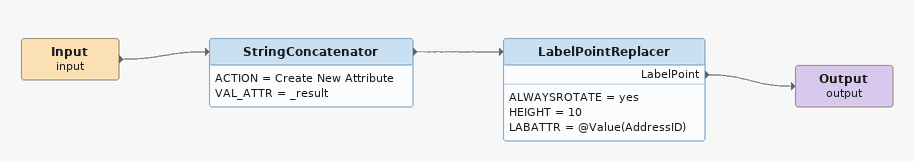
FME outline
Input (input)
    -> StringConcatenator
StringConcatenator
    ACTION = Create New Attribute
    VAL_ATTR = _result
    -> LabelPointReplacer
LabelPointReplacer
    ALWAYSROTATE = yes
    HEIGHT = 10
    LABATTR = @Value(AddressID)
    LabelPoint -> Output (output)
Output (output)
